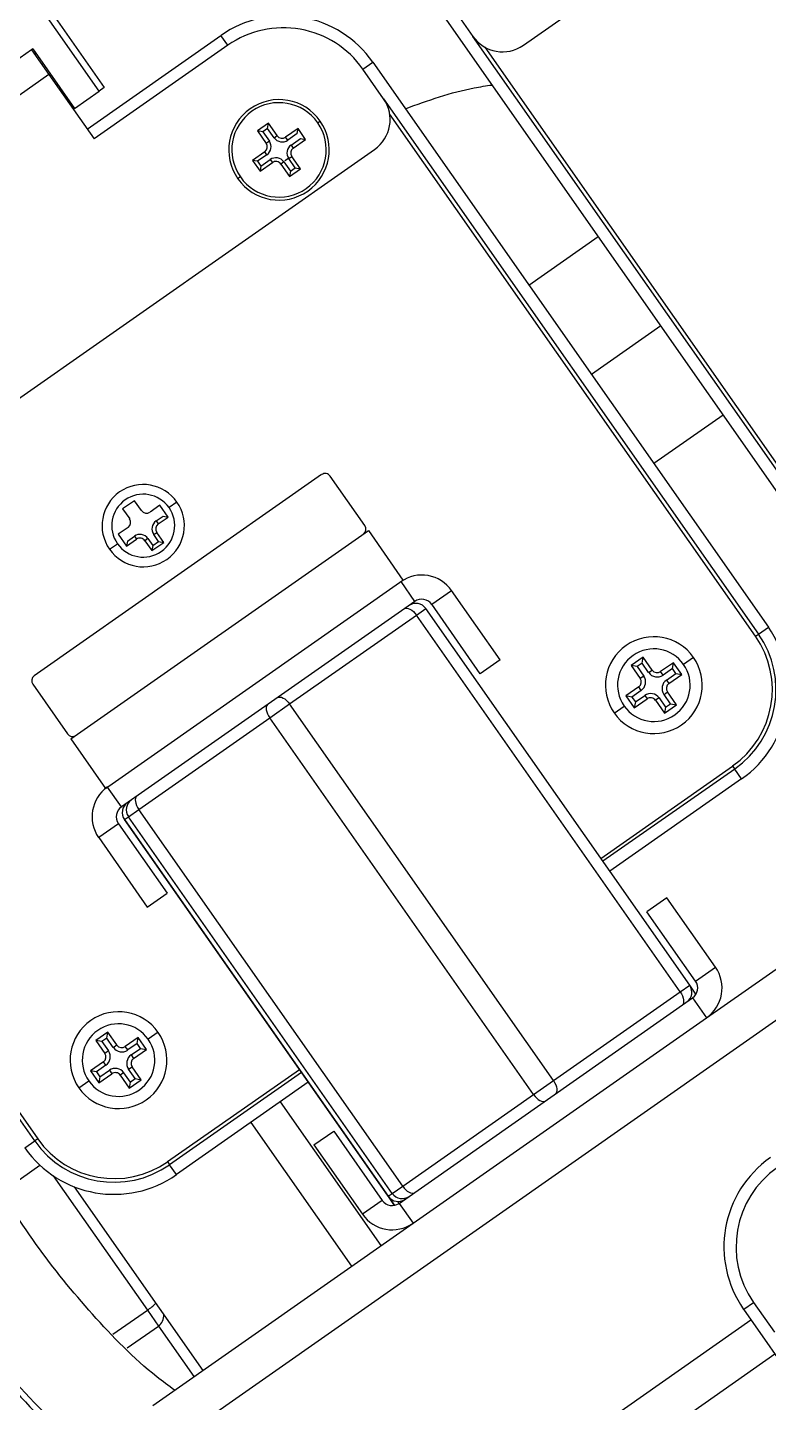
# Model space of a CAD drawing. Header units: millimetres. Extents: x 152904052 to 153933663, y 538271515 to 539240469.
# Drawn here: x 153340612.8 to 153340674.1, y 538938217.7 to 538938331.3 of the extents above; entities that cross this region are included whole.
import ezdxf

# ---------------------------------------------------------------- set-up
doc = ezdxf.new("R2010")
doc.units = ezdxf.units.MM
doc.layers.add('POWR', color=5, linetype='Continuous')

msp = doc.modelspace()

# ---------------------------------------------------------------- linework, layer by layer
at = {"layer": 'POWR', "color": 7}
for p, q in [((153340653.8, 538938329.87), (153340708.68, 538938368.3)), ((153340613.43, 538938334.56), (153340619.16, 538938326.37)), ((153340618.75, 538938326.08), (153340613.02, 538938334.27)), ((153340679.78, 538938285.79), (153340647.08, 538938332.49)), ((153340647.9, 538938333.06), (153340649.62, 538938330.6)), ((153340617.76, 538938322.94), (153340628.81, 538938330.68)), ((153340629.39, 538938329.86), (153340618.33, 538938322.12)), ((153340629.39, 538938329.86), (153340628.81, 538938330.68)), ((153340680.6, 538938286.37), (153340649.62, 538938330.6)), ((153340613.17, 538938329.49), (153340606.61, 538938324.9)), ((153340613.26, 538938329.56), (153340613.17, 538938329.49)), ((153340613.17, 538938329.49), (153340614.6, 538938327.44)), ((153340613.26, 538938329.56), (153340616.71, 538938324.64)), ((153340613.44, 538938329.31), (153340613.34, 538938329.25)), ((153340613.5, 538938329.23), (153340613.44, 538938329.1)), ((153340650.62, 538938329.7), (153340680.84, 538938286.54)), ((153340640.53, 538938327.9), (153340641.35, 538938328.47)), ((153340642.25, 538938325.44), (153340640.53, 538938327.9)), ((153340641.35, 538938328.47), (153340674.04, 538938281.78)), ((153340614.6, 538938327.44), (153340608.05, 538938322.85)), ((153340614.6, 538938327.44), (153340618.33, 538938322.12)), ((153340616.71, 538938324.64), (153340618.75, 538938326.08)), ((153340619.16, 538938326.37), (153340618.75, 538938326.08)), ((153340642.25, 538938325.44), (153340673.22, 538938281.21)), ((153340616.71, 538938324.64), (153340616.61, 538938324.58)), ((153340672.98, 538938281.03), (153340642.75, 538938324.2)), ((153340632.74, 538938323.42), (153340631.84, 538938322.79)), ((153340632.66, 538938322.99), (153340632.74, 538938323.42)), ((153340633.46, 538938322.4), (153340632.74, 538938323.42)), ((153340636.8, 538938323.46), (153340637.01, 538938323.6)), ((153340631.84, 538938322.79), (153340632.56, 538938321.76)), ((153340632.27, 538938322.71), (153340631.84, 538938322.79)), ((153340632.66, 538938322.99), (153340632.27, 538938322.71)), ((153340632.27, 538938322.71), (153340632.81, 538938321.94)), ((153340632.81, 538938321.94), (153340632.56, 538938321.76)), ((153340633.21, 538938322.22), (153340632.66, 538938322.99)), ((153340633.21, 538938322.22), (153340633.46, 538938322.4)), ((153340635.18, 538938322.99), (153340634.15, 538938322.27)), ((153340634.33, 538938322.02), (153340634.15, 538938322.27)), ((153340635.1, 538938322.56), (153340634.33, 538938322.02)), ((153340634.61, 538938321.62), (153340635.38, 538938322.16)), ((153340634.78, 538938321.37), (153340635.81, 538938322.09)), ((153340635.1, 538938322.56), (153340635.18, 538938322.99)), ((153340635.81, 538938322.09), (153340635.18, 538938322.99)), ((153340635.38, 538938322.16), (153340635.81, 538938322.09)), ((153340586.63, 538938282.83), (153340641.51, 538938321.26)), ((153340632.43, 538938321.07), (153340631.41, 538938320.35)), ((153340632.61, 538938320.82), (153340631.84, 538938320.28)), ((153340632.61, 538938320.82), (153340632.43, 538938321.07)), ((153340634.61, 538938321.62), (153340634.78, 538938321.37)), ((153340631.41, 538938320.35), (153340632.04, 538938319.45)), ((153340631.84, 538938320.28), (153340631.41, 538938320.35)), ((153340631.84, 538938320.28), (153340632.11, 538938319.88)), ((153340632.04, 538938319.45), (153340633.06, 538938320.17)), ((153340632.11, 538938319.88), (153340632.04, 538938319.45)), ((153340632.11, 538938319.88), (153340632.89, 538938320.42)), ((153340632.89, 538938320.42), (153340633.06, 538938320.17)), ((153340634.01, 538938320.22), (153340633.76, 538938320.04)), ((153340633.76, 538938320.04), (153340634.48, 538938319.02)), ((153340634.01, 538938320.22), (153340634.55, 538938319.45)), ((153340634.08, 538938320.33), (153340634.48, 538938320.58)), ((153340634.41, 538938320.5), (153340634.66, 538938320.68)), ((153340634.95, 538938319.73), (153340634.41, 538938320.5)), ((153340634.48, 538938319.02), (153340635.38, 538938319.65)), ((153340634.55, 538938319.45), (153340634.95, 538938319.73)), ((153340635.38, 538938319.65), (153340634.66, 538938320.68)), ((153340634.95, 538938319.73), (153340635.38, 538938319.65)), ((153340630.41, 538938318.98), (153340630.21, 538938318.84)), ((153340634.55, 538938319.45), (153340634.48, 538938319.02)), ((153340654.25, 538938310.04), (153340659.99, 538938314.06)), ((153340665.15, 538938306.68), (153340659.42, 538938302.67)), ((153340670.31, 538938299.31), (153340664.58, 538938295.3)), ((153340637.13, 538938294.39), (153340613.38, 538938277.76)), ((153340640.7, 538938290.17), (153340637.83, 538938294.27)), ((153340621.68, 538938292.23), (153340620.69, 538938291.55)), ((153340620.69, 538938291.55), (153340621.27, 538938290.73)), ((153340622.25, 538938291.41), (153340621.68, 538938292.23)), ((153340623.77, 538938291.87), (153340622.95, 538938291.29)), ((153340624.45, 538938290.88), (153340623.77, 538938291.87)), ((153340625.17, 538938292.12), (153340624.52, 538938291.66)), ((153340623.46, 538938290.56), (153340624.03, 538938290.96)), ((153340623.46, 538938290.56), (153340623.63, 538938290.31)), ((153340623.63, 538938290.31), (153340624.45, 538938290.88)), ((153340624.03, 538938290.96), (153340624.45, 538938290.88)), ((153340616.41, 538938272.56), (153340640.99, 538938289.76)), ((153340621.14, 538938290.03), (153340620.32, 538938289.46)), ((153340620.32, 538938289.46), (153340621.01, 538938288.47)), ((153340621.01, 538938288.47), (153340621.83, 538938289.05)), ((153340621.09, 538938288.9), (153340621.66, 538938289.3)), ((153340621.66, 538938289.3), (153340621.83, 538938289.05)), ((153340622.78, 538938289.1), (153340622.53, 538938288.92)), ((153340622.78, 538938289.1), (153340623.18, 538938288.53)), ((153340623.26, 538938289.44), (153340623.51, 538938289.61)), ((153340623.66, 538938288.87), (153340623.26, 538938289.44)), ((153340624.09, 538938288.79), (153340623.51, 538938289.61)), ((153340640.99, 538938289.76), (153340643.85, 538938285.67)), ((153340619.6, 538938288.22), (153340620.26, 538938288.68)), ((153340621.09, 538938288.9), (153340621.01, 538938288.47)), ((153340622.53, 538938288.92), (153340623.1, 538938288.11)), ((153340623.1, 538938288.11), (153340624.09, 538938288.79)), ((153340623.18, 538938288.53), (153340623.1, 538938288.11)), ((153340623.18, 538938288.53), (153340623.66, 538938288.87)), ((153340623.66, 538938288.87), (153340624.09, 538938288.79)), ((153340619.28, 538938268.46), (153340643.85, 538938285.67)), ((153340644.84, 538938283.91), (153340643.69, 538938285.55)), ((153340646.23, 538938283.67), (153340647.87, 538938284.82)), ((153340651.88, 538938279.08), (153340647.87, 538938284.82)), ((153340613.43, 538938239.33), (153340582.45, 538938283.57)), ((153340644.84, 538938283.91), (153340620.59, 538938266.94)), ((153340644.96, 538938282.78), (153340645.74, 538938283.32)), ((153340667.54, 538938252.2), (153340645.74, 538938283.32)), ((153340650.24, 538938277.93), (153340646.23, 538938283.67)), ((153340583.45, 538938282.67), (153340613.67, 538938239.51)), ((153340634.48, 538938275.44), (153340644.96, 538938282.78)), ((153340666.75, 538938251.65), (153340644.96, 538938282.78)), ((153340672.98, 538938281.03), (153340673.22, 538938281.21)), ((153340673.22, 538938281.21), (153340674.04, 538938281.78)), ((153340651.88, 538938279.08), (153340650.24, 538938277.93)), ((153340663.7, 538938279.3), (153340662.71, 538938278.61)), ((153340663.61, 538938278.81), (153340663.2, 538938278.52)), ((153340663.61, 538938278.81), (153340663.7, 538938279.3)), ((153340664.15, 538938278.03), (153340663.61, 538938278.81)), ((153340664.44, 538938278.23), (153340663.7, 538938279.3)), ((153340666.2, 538938278.85), (153340665.14, 538938278.11)), ((153340666.12, 538938278.36), (153340666.2, 538938278.85)), ((153340666.89, 538938277.87), (153340666.2, 538938278.85)), ((153340667.86, 538938279.28), (153340667.04, 538938278.71)), ((153340663.2, 538938278.52), (153340662.71, 538938278.61)), ((153340662.71, 538938278.61), (153340663.46, 538938277.54)), ((153340663.2, 538938278.52), (153340663.75, 538938277.74)), ((153340663.75, 538938277.74), (153340663.46, 538938277.54)), ((153340664.15, 538938278.03), (153340664.44, 538938278.23)), ((153340665.34, 538938277.82), (153340665.14, 538938278.11)), ((153340666.12, 538938278.36), (153340665.34, 538938277.82)), ((153340665.62, 538938277.41), (153340666.4, 538938277.96)), ((153340665.83, 538938277.13), (153340666.89, 538938277.87)), ((153340666.4, 538938277.96), (153340666.12, 538938278.36)), ((153340666.4, 538938277.96), (153340666.89, 538938277.87)), ((153340613.26, 538938277.06), (153340616.12, 538938272.96)), ((153340663.34, 538938276.85), (153340662.27, 538938276.1)), ((153340663.54, 538938276.56), (153340662.76, 538938276.01)), ((153340663.54, 538938276.56), (153340663.34, 538938276.85)), ((153340665.62, 538938277.41), (153340665.83, 538938277.13)), ((153340632.85, 538938274.3), (153340634.48, 538938275.44)), ((153340656.28, 538938244.32), (153340634.48, 538938275.44)), ((153340662.27, 538938276.1), (153340662.96, 538938275.12)), ((153340662.76, 538938276.01), (153340662.27, 538938276.1)), ((153340662.76, 538938276.01), (153340663.05, 538938275.61)), ((153340662.96, 538938275.12), (153340664.02, 538938275.86)), ((153340663.05, 538938275.61), (153340662.96, 538938275.12)), ((153340663.05, 538938275.61), (153340663.82, 538938276.15)), ((153340663.82, 538938276.15), (153340664.02, 538938275.86)), ((153340665.01, 538938275.94), (153340664.72, 538938275.74)), ((153340664.72, 538938275.74), (153340665.47, 538938274.68)), ((153340665.01, 538938275.94), (153340665.55, 538938275.16)), ((153340665.42, 538938276.23), (153340665.7, 538938276.43)), ((153340665.96, 538938275.45), (153340665.42, 538938276.23)), ((153340665.47, 538938274.68), (153340666.45, 538938275.36)), ((153340665.55, 538938275.16), (153340665.96, 538938275.45)), ((153340666.45, 538938275.36), (153340665.7, 538938276.43)), ((153340665.96, 538938275.45), (153340666.45, 538938275.36)), ((153340622.03, 538938266.72), (153340632.85, 538938274.3)), ((153340654.64, 538938243.17), (153340632.85, 538938274.3)), ((153340661.3, 538938274.69), (153340662.12, 538938275.26)), ((153340665.55, 538938275.16), (153340665.47, 538938274.68)), ((153340616.41, 538938272.56), (153340619.28, 538938268.46)), ((153340660.19, 538938262.68), (153340671.09, 538938270.31)), ((153340671.26, 538938270.06), (153340660.37, 538938262.44)), ((153340671.09, 538938270.31), (153340671.26, 538938270.06)), ((153340671.83, 538938269.24), (153340671.26, 538938270.06)), ((153340620.59, 538938266.94), (153340619.44, 538938268.57)), ((153340671.83, 538938269.24), (153340660.94, 538938261.62)), ((153340621.17, 538938266.12), (153340622.03, 538938266.72)), ((153340643.83, 538938235.6), (153340622.03, 538938266.72)), ((153340620.34, 538938265.54), (153340618.71, 538938264.4)), ((153340620.34, 538938265.54), (153340624.36, 538938259.81)), ((153340620.83, 538938265.89), (153340642.63, 538938234.76)), ((153340620.83, 538938265.89), (153340620.84, 538938265.89)), ((153340620.84, 538938265.89), (153340621.17, 538938266.12)), ((153340642.63, 538938234.76), (153340620.84, 538938265.89)), ((153340642.97, 538938235), (153340621.17, 538938266.12)), ((153340618.71, 538938264.4), (153340622.72, 538938258.66)), ((153340622.72, 538938258.66), (153340624.36, 538938259.81)), ((153340665.65, 538938259.42), (153340664.01, 538938258.27)), ((153340669.66, 538938253.69), (153340665.65, 538938259.42)), ((153340668.03, 538938252.54), (153340664.01, 538938258.27)), ((153340668.93, 538938249.51), (153340675.59, 538938254.17)), ((153340668.03, 538938252.54), (153340669.66, 538938253.69)), ((153340656.28, 538938244.32), (153340666.75, 538938251.65)), ((153340666.75, 538938251.65), (153340667.54, 538938252.2)), ((153340668.06, 538938251.45), (153340667.54, 538938252.2)), ((153340625.16, 538938214.65), (153340677.53, 538938251.32)), ((153340643.53, 538938234.17), (153340667.78, 538938251.15)), ((153340667.33, 538938250.83), (153340667.33, 538938250.83)), ((153340667.78, 538938251.15), (153340668.93, 538938249.51)), ((153340644.68, 538938232.53), (153340668.93, 538938249.51)), ((153340619.46, 538938248.32), (153340618.48, 538938247.63)), ((153340619.38, 538938247.83), (153340619.46, 538938248.32)), ((153340620.21, 538938247.26), (153340619.46, 538938248.32)), ((153340623.62, 538938248.31), (153340622.8, 538938247.73)), ((153340618.48, 538938247.63), (153340619.22, 538938246.57)), ((153340618.97, 538938247.55), (153340618.48, 538938247.63)), ((153340619.38, 538938247.83), (153340618.97, 538938247.55)), ((153340618.97, 538938247.55), (153340619.51, 538938246.77)), ((153340619.92, 538938247.06), (153340619.38, 538938247.83)), ((153340619.92, 538938247.06), (153340620.21, 538938247.26)), ((153340621.97, 538938247.88), (153340620.9, 538938247.14)), ((153340621.11, 538938246.85), (153340620.9, 538938247.14)), ((153340621.88, 538938247.39), (153340621.11, 538938246.85)), ((153340621.39, 538938246.44), (153340622.17, 538938246.98)), ((153340621.88, 538938247.39), (153340621.97, 538938247.88)), ((153340622.17, 538938246.98), (153340621.88, 538938247.39)), ((153340622.66, 538938246.9), (153340621.97, 538938247.88)), ((153340622.17, 538938246.98), (153340622.66, 538938246.9)), ((153340619.1, 538938245.87), (153340618.04, 538938245.13)), ((153340619.3, 538938245.59), (153340619.1, 538938245.87)), ((153340619.51, 538938246.77), (153340619.22, 538938246.57)), ((153340621.39, 538938246.44), (153340621.59, 538938246.15)), ((153340621.59, 538938246.15), (153340622.66, 538938246.9)), ((153340618.04, 538938245.13), (153340618.73, 538938244.14)), ((153340618.53, 538938245.04), (153340618.04, 538938245.13)), ((153340619.3, 538938245.59), (153340618.53, 538938245.04)), ((153340618.53, 538938245.04), (153340618.81, 538938244.63)), ((153340618.73, 538938244.14), (153340619.79, 538938244.89)), ((153340618.81, 538938244.63), (153340618.73, 538938244.14)), ((153340618.81, 538938244.63), (153340619.59, 538938245.18)), ((153340619.59, 538938245.18), (153340619.79, 538938244.89)), ((153340620.77, 538938244.97), (153340620.49, 538938244.77)), ((153340620.49, 538938244.77), (153340621.23, 538938243.7)), ((153340620.77, 538938244.97), (153340621.32, 538938244.19)), ((153340621.18, 538938245.25), (153340621.47, 538938245.46)), ((153340621.73, 538938244.48), (153340621.18, 538938245.25)), ((153340622.22, 538938244.39), (153340621.47, 538938245.46)), ((153340624.4, 538938237.62), (153340635.29, 538938245.24)), ((153340635.46, 538938245), (153340624.57, 538938237.37)), ((153340617.07, 538938243.72), (153340617.89, 538938244.29)), ((153340621.23, 538938243.7), (153340622.22, 538938244.39)), ((153340621.32, 538938244.19), (153340621.23, 538938243.7)), ((153340621.32, 538938244.19), (153340621.73, 538938244.48)), ((153340621.73, 538938244.48), (153340622.22, 538938244.39)), ((153340636.03, 538938244.18), (153340625.14, 538938236.55)), ((153340654.64, 538938243.17), (153340656.28, 538938244.32)), ((153340642.06, 538938230.7), (153340633.74, 538938242.57)), ((153340643.83, 538938235.6), (153340654.64, 538938243.17)), ((153340631.28, 538938240.85), (153340639.6, 538938228.98)), ((153340636.49, 538938239), (153340638.13, 538938240.15)), ((153340638.13, 538938240.15), (153340642.14, 538938234.42)), ((153340612.61, 538938238.76), (153340613.43, 538938239.33)), ((153340613.67, 538938239.51), (153340613.43, 538938239.33)), ((153340636.49, 538938239), (153340640.5, 538938233.27)), ((153340610.81, 538938235.18), (153340613.86, 538938237.32)), ((153340624.4, 538938237.62), (153340624.57, 538938237.37)), ((153340625.14, 538938236.55), (153340624.57, 538938237.37)), ((153340614.95, 538938236.46), (153340622.73, 538938225.35)), ((153340616.69, 538938235.55), (153340627.31, 538938220.37)), ((153340642.97, 538938235), (153340643.83, 538938235.6)), ((153340642.14, 538938234.42), (153340640.5, 538938233.27)), ((153340642.63, 538938234.76), (153340642.97, 538938235)), ((153340642.63, 538938234.76), (153340643.16, 538938234.01)), ((153340642.63, 538938234.76), (153340642.63, 538938234.76)), ((153340643.16, 538938234.01), (153340642.65, 538938234.73)), ((153340643.54, 538938234.18), (153340643.43, 538938234.33)), ((153340643.53, 538938234.17), (153340644.68, 538938232.53)), ((153340623.18, 538938217.48), (153340644.68, 538938232.53)), ((153340619.89, 538938223.36), (153340622.73, 538938225.35)), ((153340622.73, 538938225.35), (153340623.65, 538938224.04)), ((153340672, 538938225.42), (153340672.82, 538938225.99)), ((153340704.7, 538938178.72), (153340672, 538938225.42)), ((153340672.82, 538938225.99), (153340674.54, 538938223.53)), ((153340636.11, 538938199), (153340672.6, 538938224.56)), ((153340621.06, 538938222.23), (153340623.65, 538938224.04)), ((153340623.65, 538938224.04), (153340626.58, 538938219.86)), ((153340638.09, 538938196.18), (153340674.58, 538938221.73))]:
    msp.add_line(p, q, dxfattribs=at)
at = {"layer": 'POWR', "color": 7, "flags": 128}
for points in [[(153340643.96, 538938283.3), (153340644.05, 538938283.34), (153340644.16, 538938283.35), (153340644.29, 538938283.33), (153340644.43, 538938283.27), (153340644.57, 538938283.18), (153340644.71, 538938283.07), (153340644.84, 538938282.93), (153340644.96, 538938282.78)], [(153340632.66, 538938275.39), (153340632.6, 538938275.32), (153340632.56, 538938275.22), (153340632.54, 538938275.1), (153340632.55, 538938274.96), (153340632.59, 538938274.8), (153340632.66, 538938274.63), (153340632.74, 538938274.46), (153340632.85, 538938274.3)], [(153340633.48, 538938275.96), (153340633.58, 538938276), (153340633.69, 538938276.01), (153340633.82, 538938275.99), (153340633.95, 538938275.93), (153340634.09, 538938275.85), (153340634.23, 538938275.73), (153340634.36, 538938275.6), (153340634.48, 538938275.44)], [(153340621.85, 538938267.82), (153340621.78, 538938267.75), (153340621.74, 538938267.65), (153340621.73, 538938267.53), (153340621.74, 538938267.38), (153340621.78, 538938267.23), (153340621.84, 538938267.06), (153340621.93, 538938266.89), (153340622.03, 538938266.72)], [(153340666.75, 538938251.65), (153340666.86, 538938251.49), (153340666.94, 538938251.31), (153340667, 538938251.14), (153340667.03, 538938250.98), (153340667.04, 538938250.84), (153340667.02, 538938250.71), (153340666.97, 538938250.61), (153340666.9, 538938250.53)], [(153340656.28, 538938244.32), (153340656.38, 538938244.15), (153340656.47, 538938243.98), (153340656.53, 538938243.81), (153340656.56, 538938243.65), (153340656.57, 538938243.5), (153340656.54, 538938243.37), (153340656.5, 538938243.27), (153340656.42, 538938243.2)], [(153340654.64, 538938243.17), (153340654.76, 538938243.01), (153340654.89, 538938242.88), (153340655.03, 538938242.76), (153340655.16, 538938242.67), (153340655.29, 538938242.61), (153340655.41, 538938242.58), (153340655.52, 538938242.59), (153340655.61, 538938242.62)], [(153340643.83, 538938235.6), (153340643.95, 538938235.44), (153340644.08, 538938235.3), (153340644.21, 538938235.19), (153340644.35, 538938235.1), (153340644.48, 538938235.04), (153340644.6, 538938235.01), (153340644.7, 538938235.01), (153340644.79, 538938235.05)]]:
    msp.add_lwpolyline(points, dxfattribs=at)
at = {"layer": 'POWR', "color": 7}
for centre, radius, start, end in [((153340633.98, 538938323.31), 9, 35, 125), ((153340633.98, 538938323.31), 8, 35, 125), ((153340652.08, 538938332.32), 3, 215, 305), ((153340633.61, 538938321.22), 4.15, 35, 215), ((153340639.79, 538938323.72), 3, 305, 35), ((153340633.61, 538938321.22), 3.9, 35, 215), ((153340633.61, 538938321.22), 4.15, 215, 35), ((153340633.61, 538938321.22), 3.9, 215, 35), ((153340632.15, 538938321.48), 0.807, 305, 35), ((153340633.87, 538938322.68), 0.807, 215, 305), ((153340633.87, 538938322.68), 0.5, 215, 305), ((153340632.15, 538938321.48), 0.5, 305, 35), ((153340635.07, 538938320.96), 0.807, 125, 215), ((153340635.07, 538938320.96), 0.5, 125, 215), ((153340633.35, 538938319.76), 0.807, 35, 125), ((153340633.35, 538938319.76), 0.5, 35, 125), ((153340622.39, 538938290.17), 3.4, 35, 215), ((153340637.42, 538938293.98), 0.5, 35, 125), ((153340622.39, 538938290.17), 2.6, 35, 215), ((153340622.39, 538938290.17), 3.4, 215, 35), ((153340622.39, 538938290.17), 2.6, 215, 35), ((153340622.66, 538938291.7), 0.5, 215, 305), ((153340620.86, 538938290.44), 0.5, 305, 35), ((153340623.92, 538938289.9), 0.807, 125, 215), ((153340623.92, 538938289.9), 0.5, 125, 215), ((153340640.29, 538938289.89), 0.5, 305, 35), ((153340622.12, 538938288.64), 0.807, 35, 125), ((153340622.12, 538938288.64), 0.5, 35, 125), ((153340645.41, 538938283.09), 3, 35, 125), ((153340644.92, 538938282.75), 1, 35, 125), ((153340645.41, 538938283.09), 1, 35, 125), ((153340664.58, 538938276.99), 4, 35, 215), ((153340666.67, 538938276.62), 7.7, 305, 35), ((153340666.67, 538938276.62), 8, 305, 35), ((153340666.67, 538938276.62), 9, 305, 35), ((153340664.58, 538938276.99), 3, 35, 215), ((153340664.58, 538938276.99), 4, 215, 35), ((153340613.67, 538938277.35), 0.5, 125, 215), ((153340664.58, 538938276.99), 3, 215, 35), ((153340663.05, 538938277.26), 0.851, 305, 35), ((153340664.85, 538938278.52), 0.851, 215, 305), ((153340664.85, 538938278.52), 0.5, 215, 305), ((153340663.05, 538938277.26), 0.5, 305, 35), ((153340666.11, 538938276.72), 0.851, 125, 215), ((153340666.11, 538938276.72), 0.5, 125, 215), ((153340664.31, 538938275.45), 0.851, 35, 125), ((153340664.31, 538938275.45), 0.5, 35, 125), ((153340616.53, 538938273.25), 0.5, 215, 305), ((153340621.16, 538938266.12), 3, 125, 215), ((153340621.99, 538938266.7), 1, 125.0109, 215.0109), ((153340621.16, 538938266.12), 1, 125, 215), ((153340621.65, 538938266.46), 1, 125, 215), ((153340621.65, 538938266.46), 1, 125.0109, 215.0109), ((153340667.21, 538938251.97), 3, 305, 35), ((153340666.72, 538938251.62), 1, 305, 35), ((153340667.21, 538938251.97), 1, 305, 35), ((153340620.35, 538938246.01), 4, 35, 215), ((153340620.35, 538938246.01), 4, 215, 35), ((153340620.35, 538938246.01), 3, 35, 215), ((153340620.35, 538938246.01), 3, 215, 35), ((153340620.62, 538938247.54), 0.851, 215, 305), ((153340620.62, 538938247.54), 0.5, 215, 305), ((153340618.82, 538938246.28), 0.5, 305, 35), ((153340618.82, 538938246.28), 0.851, 305, 35), ((153340621.88, 538938245.74), 0.851, 125, 215), ((153340621.88, 538938245.74), 0.5, 125, 215), ((153340620.08, 538938244.48), 0.851, 35, 125), ((153340620.08, 538938244.48), 0.5, 35, 125), ((153340619.98, 538938243.92), 8, 215, 305), ((153340619.98, 538938243.92), 7.7, 215, 305), ((153340619.98, 538938243.92), 9, 215, 305), ((153340679.37, 538938230.58), 9, 125, 215), ((153340679.37, 538938230.58), 8, 125, 215), ((153340642.96, 538938234.99), 1, 215, 305), ((153340643.45, 538938235.33), 1, 215, 305), ((153340643.45, 538938235.33), 1, 214.9891, 304.9891), ((153340643.79, 538938235.57), 1, 214.9891, 304.9891), ((153340642.96, 538938234.99), 3, 215, 305), ((153340620.36, 538938228.95), 4.31, 303.4063, 315.421), ((153340623.08, 538938224.88), 1.01, 303.9489, 6.0448)]:
    msp.add_arc(centre, radius, start, end, dxfattribs=at)
for points, knots in [([(153340644.05, 538938324.62), (153340645.92, 538938325.3), (153340648.26, 538938326.15), (153340650.72, 538938326.51), (153340651.22, 538938326.58)], [0, 0, 0, 0, 0.799053, 1, 1, 1, 1]), ([(153340593.25, 538938266.4), (153340593.22, 538938265.68), (153340593.06, 538938261.93), (153340593.92, 538938255.13), (153340595.9, 538938246.19), (153340599.11, 538938237.59), (153340603.35, 538938229.54), (153340608.5, 538938222.21), (153340614.4, 538938215.78), (153340620.43, 538938210.49), (153340624.71, 538938207.76), (153340626.62, 538938206.54)], [0, 0, 0, 0, 0.030131, 0.157165, 0.285275, 0.413386, 0.54042, 0.665356, 0.787271, 0.905377, 1, 1, 1, 1]), ([(153340625.83, 538938207.67), (153340624.3, 538938208.65), (153340620.4, 538938211.15), (153340614.75, 538938216.14), (153340608.89, 538938222.53), (153340603.78, 538938229.8), (153340599.57, 538938237.79), (153340596.37, 538938246.33), (153340594.42, 538938255.21), (153340593.57, 538938261.74), (153340593.71, 538938265.23), (153340593.73, 538938265.72)], [0, 0, 0, 0, 0.078951, 0.200388, 0.325741, 0.454201, 0.584818, 0.716542, 0.848265, 0.978883, 1, 1, 1, 1]), ([(153340624.98, 538938218.73), (153340624.48, 538938219.1), (153340622.01, 538938220.93), (153340618.12, 538938224.95), (153340613.34, 538938230.77), (153340609.29, 538938237.37), (153340606.16, 538938244.01), (153340604.89, 538938248.58), (153340604.34, 538938250.57)], [0, 0, 0, 0, 0.047475, 0.239579, 0.431683, 0.632114, 0.839742, 1, 1, 1, 1])]:
    msp.add_open_spline(points, degree=3, knots=knots, dxfattribs=at)

doc.saveas('drawing.dxf')
